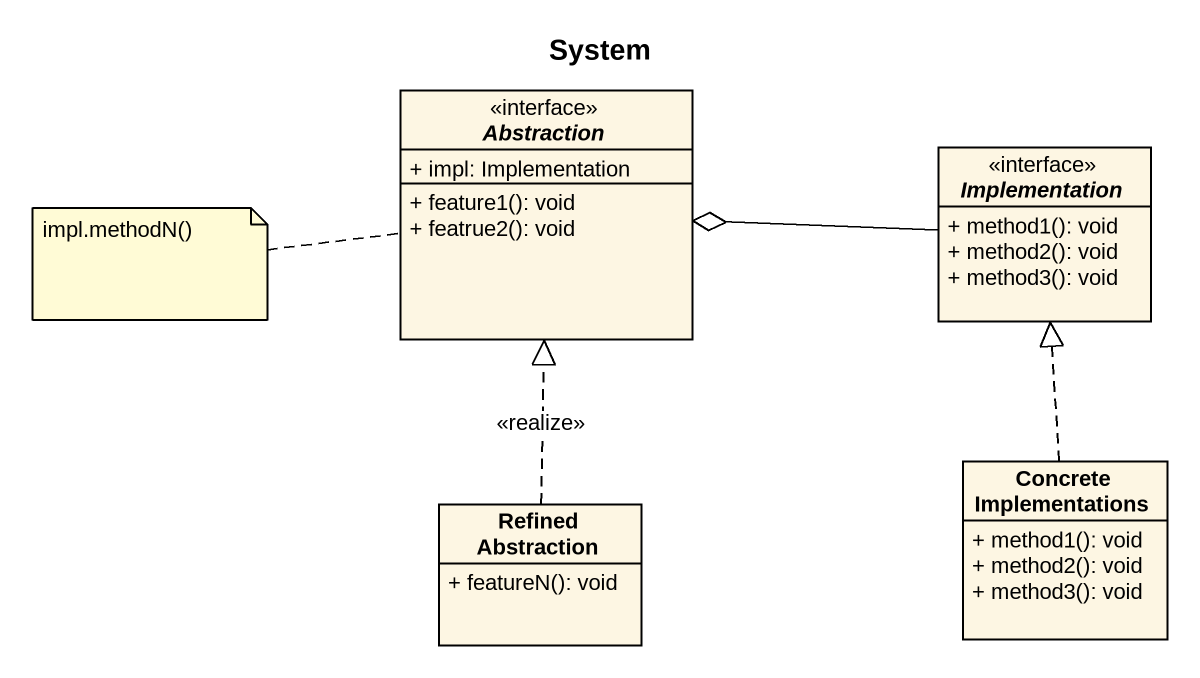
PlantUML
@startuml
title System
hide circle
hide empty members
skinparam classAttributeIconSize 0
interface Abstraction <<interface>> {
  + impl: Implementation
  + feature1(): void
  + featrue2(): void
}
interface Implementation {
  + method1(): void
  + method2(): void
  + method3(): void
}
class "Refined Abstraction" as Refined_Abstraction {
  + featureN(): void
}
class "Concrete Implementations" as Concrete_Implementations {
  + method1(): void
  + method2(): void
  + method3(): void
}
Implementation -left-o Abstraction
Refined_Abstraction .up.|> Abstraction : <<realize>>
Concrete_Implementations .up.|> Implementation
note left of Abstraction : impl.methodN()
@enduml
